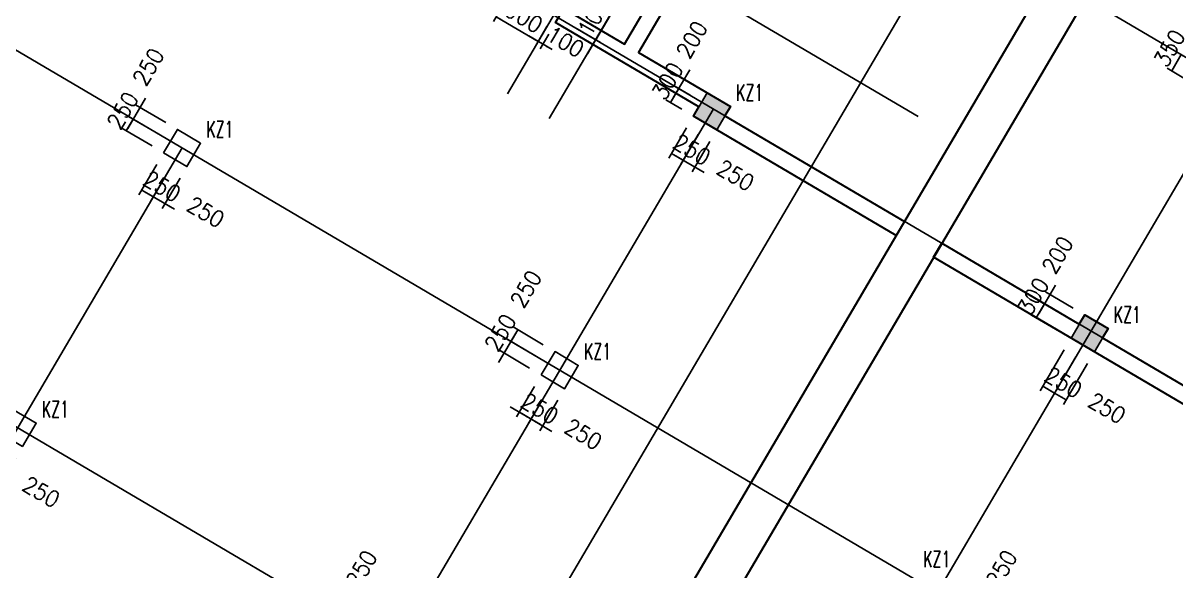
# Model space of a CAD drawing. Extents: x 387171 to 699106, y 11966 to 245688.
# Drawn here: x 616955 to 638271, y 146827 to 156950 of the extents above; entities that cross this region are included whole.
import ezdxf

# ---------------------------------------------------------------- set-up
doc = ezdxf.new("R2010")
doc.units = 0
doc.header["$LTSCALE"] = 100
doc.header["$MEASUREMENT"] = 0
for name, color, linetype in [('COLU', 7, 'Continuous'), ('DIM', 3, 'Continuous'), ('DOTE', 253, 'Continuous'), ('HATCH', 254, 'Continuous'), ('h后浇带', 51, 'Continuous'), ('NUM', 7, 'Continuous'), ('小尺寸', 4, 'Continuous')]:
    doc.layers.add(name, color=color, linetype=linetype)
doc.styles.get("Standard").update_dxf_attribs({"font": 'standard'})
doc.dimstyles.get("Standard").update_dxf_attribs({"dimtxt": 300, "dimasz": 100, "dimexe": 100, "dimexo": 250, "dimgap": 100, "dimtad": 0, "dimtoh": 1, "dimdec": 0, "dimdsep": 46, "dimcen": 0.09, "dimclrt": 7, "dimadec": 0, "dimazin": 0, "dimtfac": 1, "dimtdec": 4, "dimtofl": 0, "dimtmove": 0, "dimatfit": 3, "dimfxl": 1, "dimtolj": 1, "dimtzin": 0, "dimarcsym": 0})

# ---------------------------------------------------------------- blocks, each defined once
blk = doc.blocks.new('*D2134')
at = {"layer": '小尺寸', "color": 0, "linetype": 'ByBlock', "lineweight": -2}
for p, q in [((625811, 157254), (625651, 156982)), ((625702, 157068), (626478, 156612)), ((626638, 156884), (626427, 156526))]:
    blk.add_line(p, q, dxfattribs=at)
for points in [[(625702, 157068), (625797, 157032), (625780, 157003)], [(626478, 156612), (626383, 156648), (626400, 156677)]]:
    blk.add_solid(points, dxfattribs=at)
at = {"layer": '小尺寸', "color": 7, "linetype": 'Continuous', "lineweight": -2, "insert": (626217, 157056), "char_height": 300, "width": 556.67, "attachment_point": 5, "rotation": 329.5454}
blk.add_mtext('900', dxfattribs=at)
blk = doc.blocks.new('*D2524')
at = {"layer": '小尺寸', "color": 0, "linetype": 'ByBlock', "lineweight": -2}
for p, q in [((626306, 156713), (626737, 156460)), ((626638, 156884), (626427, 156526)), ((626674, 156747), (626514, 156475))]:
    blk.add_line(p, q, dxfattribs=at)
for points in [[(626478, 156612), (626383, 156648), (626400, 156677)], [(626564, 156561), (626659, 156525), (626642, 156496)]]:
    blk.add_solid(points, dxfattribs=at)
at = {"layer": '小尺寸', "color": 7, "linetype": 'Continuous', "lineweight": -2, "insert": (626983, 156605), "char_height": 300, "width": 476.67, "attachment_point": 5, "rotation": 329.5454}
blk.add_mtext('100', dxfattribs=at)
blk = doc.blocks.new('*D1755')
at = {"layer": '小尺寸', "color": 0, "linetype": 'ByBlock', "lineweight": -2}
for p, q in [((627201, 156843), (627630, 156591)), ((627237, 156706), (627580, 156504)), ((627392, 156383), (627645, 156814))]:
    blk.add_line(p, q, dxfattribs=at)
for points in [[(627544, 156641), (627580, 156736), (627609, 156719)], [(627493, 156555), (627457, 156461), (627428, 156477)]]:
    blk.add_solid(points, dxfattribs=at)
at = {"layer": '小尺寸', "color": 7, "linetype": 'Continuous', "lineweight": -2, "insert": (627500, 157060), "char_height": 300, "width": 476.67, "attachment_point": 5, "rotation": 59.5454}
blk.add_mtext('100', dxfattribs=at)
blk = doc.blocks.new('*D2033')
at = {"layer": '小尺寸', "color": 0, "linetype": 'ByBlock', "lineweight": -2}
for p, q in [((628099, 158171), (628441, 157970)), ((627544, 156641), (628355, 158021)), ((627201, 156843), (627630, 156591))]:
    blk.add_line(p, q, dxfattribs=at)
for points in [[(628355, 158021), (628319, 157926), (628290, 157943)], [(627544, 156641), (627580, 156736), (627609, 156719)]]:
    blk.add_solid(points, dxfattribs=at)
at = {"layer": '小尺寸', "color": 7, "linetype": 'Continuous', "lineweight": -2, "insert": (627734, 157458), "char_height": 300, "width": 685, "attachment_point": 5, "rotation": 59.5454}
blk.add_mtext('1600', dxfattribs=at)
blk = doc.blocks.new('*D2199')
at = {"layer": 'DIM', "color": 0, "linetype": 'ByBlock', "lineweight": -2}
for p, q in [((638369, 156367), (638192, 156065)), ((638843, 156088), (638283, 156417)), ((638666, 155786), (638106, 156116))]:
    blk.add_line(p, q, dxfattribs=at)
for points in [[(638369, 156367), (638333, 156272), (638304, 156289)], [(638192, 156065), (638228, 156160), (638257, 156143)]]:
    blk.add_solid(points, dxfattribs=at)
at = {"layer": 'DIM', "color": 7, "linetype": 'Continuous', "lineweight": -2, "insert": (638149, 156485), "char_height": 300, "width": 566.67, "attachment_point": 5, "rotation": 59.5454}
blk.add_mtext('350', dxfattribs=at)
blk = doc.blocks.new('*D2078')
at = {"layer": 'DIM', "color": 0, "linetype": 'ByBlock', "lineweight": -2}
for p, q in [((634419, 146393), (634979, 146063)), ((634292, 146177), (634853, 145848)), ((634766, 145899), (634893, 146114))]:
    blk.add_line(p, q, dxfattribs=at)
for points in [[(634893, 146114), (634857, 146019), (634828, 146036)], [(634766, 145899), (634803, 145993), (634831, 145976)]]:
    blk.add_solid(points, dxfattribs=at)
at = {"layer": 'DIM', "color": 7, "linetype": 'Continuous', "lineweight": -2, "insert": (635046, 146867), "char_height": 300, "width": 566.67, "attachment_point": 5, "rotation": 59.5454}
blk.add_mtext('250', dxfattribs=at)
blk = doc.blocks.new('*D1675')
at = {"layer": 'DIM', "color": 0, "linetype": 'ByBlock', "lineweight": -2}
for p, q in [((626100, 151284), (625974, 151068)), ((626574, 151005), (626014, 151335)), ((626448, 150790), (625887, 151119))]:
    blk.add_line(p, q, dxfattribs=at)
for points in [[(625974, 151068), (626010, 151163), (626039, 151146)], [(626100, 151284), (626064, 151189), (626035, 151206)]]:
    blk.add_solid(points, dxfattribs=at)
at = {"layer": 'DIM', "color": 7, "linetype": 'Continuous', "lineweight": -2, "insert": (626253, 152037), "char_height": 300, "width": 566.67, "attachment_point": 5, "rotation": 59.5454}
blk.add_mtext('250', dxfattribs=at)
blk = doc.blocks.new('*D2594')
at = {"layer": 'DIM', "color": 0, "linetype": 'ByBlock', "lineweight": -2}
for p, q in [((626075, 151241), (625746, 150681)), ((626448, 150790), (625887, 151119)), ((626321, 150574), (625761, 150904))]:
    blk.add_line(p, q, dxfattribs=at)
for points in [[(625974, 151068), (626010, 151163), (626039, 151146)], [(625847, 150853), (625811, 150758), (625782, 150775)]]:
    blk.add_solid(points, dxfattribs=at)
at = {"layer": 'DIM', "color": 7, "linetype": 'Continuous', "lineweight": -2, "insert": (625779, 151230), "char_height": 300, "width": 566.67, "attachment_point": 5, "rotation": 59.5454}
blk.add_mtext('250', dxfattribs=at)
blk = doc.blocks.new('*D2212')
at = {"layer": 'DIM', "color": 0, "linetype": 'ByBlock', "lineweight": -2}
for p, q in [((626410, 150232), (626080, 149672)), ((626625, 150105), (626296, 149545)), ((625959, 149859), (626519, 149530))]:
    blk.add_line(p, q, dxfattribs=at)
for points in [[(626131, 149758), (626036, 149794), (626053, 149823)], [(626347, 149631), (626441, 149595), (626424, 149566)]]:
    blk.add_solid(points, dxfattribs=at)
at = {"layer": 'DIM', "color": 7, "linetype": 'Continuous', "lineweight": -2, "insert": (626508, 149826), "char_height": 300, "width": 566.67, "attachment_point": 5, "rotation": 329.5454}
blk.add_mtext('250', dxfattribs=at)
blk = doc.blocks.new('*D2409')
at = {"layer": 'DIM', "color": 0, "linetype": 'ByBlock', "lineweight": -2}
for p, q in [((626625, 150105), (626296, 149545)), ((626841, 149979), (626511, 149418)), ((626174, 149733), (626734, 149403))]:
    blk.add_line(p, q, dxfattribs=at)
for points in [[(626347, 149631), (626252, 149667), (626269, 149696)], [(626562, 149504), (626657, 149468), (626640, 149439)]]:
    blk.add_solid(points, dxfattribs=at)
at = {"layer": 'DIM', "color": 7, "linetype": 'Continuous', "lineweight": -2, "insert": (627315, 149352), "char_height": 300, "width": 566.67, "attachment_point": 5, "rotation": 329.5454}
blk.add_mtext('250', dxfattribs=at)
blk = doc.blocks.new('*D3332')
at = {"layer": 'DIM', "color": 0, "linetype": 'ByBlock', "lineweight": -2}
for p, q in [((619219, 155562), (618890, 155002)), ((619592, 155111), (619032, 155440)), ((619465, 154895), (618905, 155225))]:
    blk.add_line(p, q, dxfattribs=at)
for points in [[(619118, 155390), (619154, 155484), (619183, 155467)], [(618991, 155174), (618955, 155079), (618926, 155096)]]:
    blk.add_solid(points, dxfattribs=at)
at = {"layer": 'DIM', "color": 7, "linetype": 'Continuous', "lineweight": -2, "insert": (619271, 156142), "char_height": 300, "width": 566.67, "attachment_point": 5, "rotation": 59.5454}
blk.add_mtext('250', dxfattribs=at)
blk = doc.blocks.new('*D2943')
at = {"layer": 'DIM', "color": 0, "linetype": 'ByBlock', "lineweight": -2}
for p, q in [((619465, 154895), (618905, 155225)), ((619339, 154680), (618778, 155009)), ((618991, 155174), (618864, 154959))]:
    blk.add_line(p, q, dxfattribs=at)
for points in [[(618864, 154959), (618901, 155053), (618930, 155036)], [(618991, 155174), (618955, 155079), (618926, 155096)]]:
    blk.add_solid(points, dxfattribs=at)
at = {"layer": 'DIM', "color": 7, "linetype": 'Continuous', "lineweight": -2, "insert": (618796, 155335), "char_height": 300, "width": 566.67, "attachment_point": 5, "rotation": 59.5454}
blk.add_mtext('250', dxfattribs=at)
blk = doc.blocks.new('*D3863')
at = {"layer": 'DIM', "color": 0, "linetype": 'ByBlock', "lineweight": -2}
for p, q in [((619427, 154338), (619098, 153777)), ((619643, 154211), (619313, 153650)), ((619149, 153863), (619364, 153737))]:
    blk.add_line(p, q, dxfattribs=at)
for points in [[(619149, 153863), (619243, 153827), (619226, 153798)], [(619364, 153737), (619269, 153773), (619286, 153802)]]:
    blk.add_solid(points, dxfattribs=at)
at = {"layer": 'DIM', "color": 7, "linetype": 'Continuous', "lineweight": -2, "insert": (619526, 153932), "char_height": 300, "width": 566.67, "attachment_point": 5, "rotation": 329.5454}
blk.add_mtext('250', dxfattribs=at)
blk = doc.blocks.new('*D3461')
at = {"layer": 'DIM', "color": 0, "linetype": 'ByBlock', "lineweight": -2}
for p, q in [((619643, 154211), (619313, 153650)), ((619858, 154084), (619529, 153524)), ((619192, 153838), (619752, 153509))]:
    blk.add_line(p, q, dxfattribs=at)
for points in [[(619364, 153737), (619269, 153773), (619286, 153802)], [(619580, 153610), (619674, 153574), (619657, 153545)]]:
    blk.add_solid(points, dxfattribs=at)
at = {"layer": 'DIM', "color": 7, "linetype": 'Continuous', "lineweight": -2, "insert": (620333, 153457), "char_height": 300, "width": 566.67, "attachment_point": 5, "rotation": 329.5454}
blk.add_mtext('250', dxfattribs=at)
blk = doc.blocks.new('*D64')
at = {"layer": 'DIM', "color": 0, "linetype": 'ByBlock', "lineweight": -2}
for p, q in [((616602, 149039), (616272, 148478)), ((616817, 148912), (616488, 148352)), ((616151, 148666), (616711, 148336))]:
    blk.add_line(p, q, dxfattribs=at)
for points in [[(616323, 148564), (616228, 148601), (616245, 148630)], [(616538, 148438), (616633, 148401), (616616, 148373)]]:
    blk.add_solid(points, dxfattribs=at)
at = {"layer": 'DIM', "color": 7, "linetype": 'Continuous', "lineweight": -2, "insert": (617291, 148285), "char_height": 300, "width": 566.67, "attachment_point": 5, "rotation": 329.5454}
blk.add_mtext('250', dxfattribs=at)
blk = doc.blocks.new('*D822')
at = {"layer": 'DIM', "color": 0, "linetype": 'ByBlock', "lineweight": -2}
for p, q in [((623059, 146112), (622932, 145896)), ((623533, 145833), (622973, 146162)), ((623407, 145618), (622846, 145947))]:
    blk.add_line(p, q, dxfattribs=at)
for points in [[(623059, 146112), (623023, 146017), (622994, 146034)], [(622932, 145896), (622969, 145991), (622998, 145974)]]:
    blk.add_solid(points, dxfattribs=at)
at = {"layer": 'DIM', "color": 7, "linetype": 'Continuous', "lineweight": -2, "insert": (623212, 146865), "char_height": 300, "width": 566.67, "attachment_point": 5, "rotation": 59.5454}
blk.add_mtext('250', dxfattribs=at)
blk = doc.blocks.new('*D424')
at = {"layer": 'DIM', "color": 0, "linetype": 'ByBlock', "lineweight": -2}
for p, q in [((629223, 155016), (628893, 154456)), ((629438, 154890), (629109, 154329)), ((628944, 154542), (629160, 154415))]:
    blk.add_line(p, q, dxfattribs=at)
for points in [[(628944, 154542), (629039, 154506), (629022, 154477)], [(629160, 154415), (629065, 154452), (629082, 154480)]]:
    blk.add_solid(points, dxfattribs=at)
at = {"layer": 'DIM', "color": 7, "linetype": 'Continuous', "lineweight": -2, "insert": (629321, 154611), "char_height": 300, "width": 566.67, "attachment_point": 5, "rotation": 329.5454}
blk.add_mtext('250', dxfattribs=at)
blk = doc.blocks.new('*D22')
at = {"layer": 'DIM', "color": 0, "linetype": 'ByBlock', "lineweight": -2}
for p, q in [((629438, 154890), (629109, 154329)), ((629654, 154763), (629324, 154203)), ((628987, 154517), (629548, 154187))]:
    blk.add_line(p, q, dxfattribs=at)
for points in [[(629160, 154415), (629065, 154452), (629082, 154480)], [(629375, 154289), (629470, 154252), (629453, 154224)]]:
    blk.add_solid(points, dxfattribs=at)
at = {"layer": 'DIM', "color": 7, "linetype": 'Continuous', "lineweight": -2, "insert": (630128, 154136), "char_height": 300, "width": 566.67, "attachment_point": 5, "rotation": 329.5454}
blk.add_mtext('250', dxfattribs=at)
blk = doc.blocks.new('*D943')
at = {"layer": 'DIM', "color": 0, "linetype": 'ByBlock', "lineweight": -2}
for p, q in [((628927, 155480), (629079, 155739)), ((629286, 155617), (628992, 155790)), ((629134, 155358), (628840, 155531))]:
    blk.add_line(p, q, dxfattribs=at)
for points in [[(629079, 155739), (629042, 155644), (629014, 155661)], [(628927, 155480), (628963, 155575), (628992, 155558)]]:
    blk.add_solid(points, dxfattribs=at)
at = {"layer": 'DIM', "color": 7, "linetype": 'Continuous', "lineweight": -2, "insert": (628871, 155879), "char_height": 300, "width": 566.67, "attachment_point": 5, "rotation": 59.5454}
blk.add_mtext('300', dxfattribs=at)
blk = doc.blocks.new('*D1989')
at = {"layer": 'DIM', "color": 0, "linetype": 'ByBlock', "lineweight": -2}
for p, q in [((628977, 155567), (629281, 156084)), ((629388, 155789), (629094, 155962)), ((629286, 155617), (628992, 155790))]:
    blk.add_line(p, q, dxfattribs=at)
for points in [[(629180, 155912), (629216, 156006), (629245, 155989)], [(629079, 155739), (629042, 155644), (629014, 155661)]]:
    blk.add_solid(points, dxfattribs=at)
at = {"layer": 'DIM', "color": 7, "linetype": 'Continuous', "lineweight": -2, "insert": (629320, 156643), "char_height": 300, "width": 566.67, "attachment_point": 5, "rotation": 59.5454}
blk.add_mtext('200', dxfattribs=at)
blk = doc.blocks.new('*D2374')
at = {"layer": 'DIM', "color": 0, "linetype": 'ByBlock', "lineweight": -2}
for p, q in [((636205, 150911), (635761, 150155)), ((636421, 150784), (635976, 150028)), ((635812, 150241), (636027, 150114))]:
    blk.add_line(p, q, dxfattribs=at)
for points in [[(635812, 150241), (635906, 150205), (635889, 150176)], [(636027, 150114), (635932, 150151), (635949, 150179)]]:
    blk.add_solid(points, dxfattribs=at)
at = {"layer": 'DIM', "color": 7, "linetype": 'Continuous', "lineweight": -2, "insert": (636189, 150310), "char_height": 300, "width": 566.67, "attachment_point": 5, "rotation": 329.5454}
blk.add_mtext('250', dxfattribs=at)
blk = doc.blocks.new('*D3022')
at = {"layer": 'DIM', "color": 0, "linetype": 'ByBlock', "lineweight": -2}
for p, q in [((636421, 150784), (635976, 150028)), ((636636, 150657), (636192, 149901)), ((636027, 150114), (636243, 149988))]:
    blk.add_line(p, q, dxfattribs=at)
for points in [[(636027, 150114), (636122, 150078), (636105, 150049)], [(636243, 149988), (636148, 150024), (636165, 150053)]]:
    blk.add_solid(points, dxfattribs=at)
at = {"layer": 'DIM', "color": 7, "linetype": 'Continuous', "lineweight": -2, "insert": (636996, 149835), "char_height": 300, "width": 566.67, "attachment_point": 5, "rotation": 329.5454}
blk.add_mtext('250', dxfattribs=at)
blk = doc.blocks.new('*D585')
at = {"layer": 'DIM', "color": 0, "linetype": 'ByBlock', "lineweight": -2}
for p, q in [((636043, 152108), (635739, 151591)), ((636370, 151684), (635856, 151986)), ((636269, 151512), (635754, 151814))]:
    blk.add_line(p, q, dxfattribs=at)
for points in [[(635942, 151936), (635978, 152030), (636007, 152013)], [(635840, 151763), (635804, 151669), (635775, 151686)]]:
    blk.add_solid(points, dxfattribs=at)
at = {"layer": 'DIM', "color": 7, "linetype": 'Continuous', "lineweight": -2, "insert": (636082, 152667), "char_height": 300, "width": 566.67, "attachment_point": 5, "rotation": 59.5454}
blk.add_mtext('200', dxfattribs=at)
blk = doc.blocks.new('*D1521')
at = {"layer": 'DIM', "color": 0, "linetype": 'ByBlock', "lineweight": -2}
for p, q in [((636269, 151512), (635754, 151814)), ((636117, 151253), (635602, 151555)), ((635840, 151763), (635688, 151505))]:
    blk.add_line(p, q, dxfattribs=at)
for points in [[(635688, 151505), (635725, 151599), (635753, 151582)], [(635840, 151763), (635804, 151669), (635775, 151686)]]:
    blk.add_solid(points, dxfattribs=at)
at = {"layer": 'DIM', "color": 7, "linetype": 'Continuous', "lineweight": -2, "insert": (635633, 151903), "char_height": 300, "width": 566.67, "attachment_point": 5, "rotation": 59.5454}
blk.add_mtext('300', dxfattribs=at)
blk = doc.blocks.new('后浇带现场')
at = {"color": 6, "lineweight": 30}
for points in [[(821257, 720830), (821257, 688843), (805860, 662656), (825600, 651049), (814026, 631365), (812236, 611185), (845904, 608199)], [(822057, 720830), (822057, 688625), (806955, 662940), (826695, 651333), (814807, 631115), (813104, 611911), (845975, 608996)]]:
    blk.add_lwpolyline(points, dxfattribs=at)
at = {"layer": 'h后浇带', "color": 1}
for p, q in [((805860, 662656), (821257, 688843)), ((806549, 662251), (822057, 688625))]:
    blk.add_line(p, q, dxfattribs=at)

msp = doc.modelspace()

# ---------------------------------------------------------------- hatches: boundary and pattern name
at = {"layer": 'HATCH'}
for points in [[(629349.6, 155231.8), (629780.6, 154978.3), (630034, 155409.3), (629603, 155662.8)], [(636332, 151126.2), (636763.1, 150872.8), (637016.5, 151303.8), (636585.5, 151557.2)]]:
    msp.add_hatch(color=256, dxfattribs=at).paths.add_polyline_path(points, flags=0)

# ---------------------------------------------------------------- linework, layer by layer
at = {"color": 5, "lineweight": 30}
msp.add_lwpolyline([(629858.6, 160384.7), (630462, 160029.9), (628331.7, 156406.6), (630034, 155409.3), (629932.7, 155236.9), (633251.5, 153285.5), (633099.4, 153026.9), (629349.6, 155231.8), (629451, 155404.2), (626801.9, 156961.7), (626954, 157220.3), (628074.7, 156561.4), (630051.4, 159923.3), (629706.5, 160126), (629858.6, 160384.7)], dxfattribs=at)
at = {"color": 3, "lineweight": 30}
for points in [[(645814.4, 145550.8), (646802.8, 147231.8), (646544.1, 147383.8), (648242.1, 150271.6), (646173.2, 151488.1), (643740.3, 147350.3), (643826.5, 147299.7), (643573.1, 146868.6), (633789.1, 152621.4), (633941.1, 152880.1)], [(633941.1, 152880.1), (636484.1, 151384.8), (636585.5, 151557.2), (637016.5, 151303.8), (636915.1, 151131.4), (643294.1, 147380.7), (643395.5, 147553.1), (643481.7, 147502.4), (646218.7, 152157.4), (646736, 151853.2), (646583.9, 151594.6), (648652.8, 150378.2), (646954.8, 147490.4), (648678.9, 146476.7)]]:
    msp.add_lwpolyline(points, dxfattribs=at)
at = {"layer": 'COLU'}
for points in [[(629349.6, 155231.8), (629780.6, 154978.3), (630034, 155409.3), (629603, 155662.8)], [(619554.1, 154553), (619985.1, 154299.6), (620238.5, 154730.6), (619807.5, 154984)], [(636332, 151126.2), (636763.1, 150872.8), (637016.5, 151303.8), (636585.5, 151557.2)], [(626536.5, 150447.5), (626967.6, 150194.1), (627221, 150625.1), (626790, 150878.5)], [(616513, 149380.8), (616944, 149127.4), (617197.4, 149558.4), (616766.4, 149811.8)]]:
    msp.add_lwpolyline(points, close=True, dxfattribs=at)
at = {"layer": 'DOTE'}
for p, q in [((645210.3, 146254), (583882.9, 182313.2)), ((635565.3, 170291.5), (626684.5, 155187.6)), ((611126.1, 168382.9), (633505.6, 155224.2)), ((623337.5, 140370.3), (637153.5, 163867.8)), ((650020.1, 136929.7), (605931.4, 162852.9)), ((622000.8, 126259.2), (642528.4, 161171.5)), ((628893.5, 160720.2), (625908.7, 155643.8)), ((647484.8, 151006.9), (634188.4, 158824.9)), ((615018.3, 130364.8), (629712.1, 155355)), ((608711.1, 135618.7), (619896.3, 154641.8)), ((646978.9, 131757.5), (609872.7, 153575.2))]:
    msp.add_line(p, q, dxfattribs=at)
at = {"layer": 'DOTE', "color": 200}
msp.add_arc((629703.5, 155360.1), 10, 329.54537, 59.54537, dxfattribs=at)

# ---------------------------------------------------------------- block references
at = {"color": 3, "lineweight": 30}
msp.add_blockref('后浇带现场', (-182998.7, -527042.1), dxfattribs=at)

# ---------------------------------------------------------------- texts
at = {"layer": 'NUM', "color": 200, "width": 0.7}
for p in [(630140.1, 155515.4), (620344.6, 154836.7), (637122.6, 151409.9), (627327.1, 150731.1), (617303.5, 149664.5), (633600.3, 146894.4)]:
    msp.add_text('KZ1', height=300, dxfattribs=at).set_placement(p)

# ---------------------------------------------------------------- dimensions: what is measured, and where the dimension line sits
at = {"layer": 'DIM', "color": 200}
for base, p1, p2, angle, picture, middle in [((629180, 155911.5), (629501.6, 155490.4), (629603, 155662.8), 239.54537, '*D1989', (629075, 156226.2)), ((635688.4, 151504.7), (636484.1, 151384.8), (636332, 151126.2), 59.54537, '*D1521', (635362.3, 151443.4)), ((636242.6, 149987.7), (636547.6, 150999.5), (636763.1, 150872.8), 149.54537, '*D3022', (636557.3, 150092.7))]:
    dim = msp.add_linear_dim(base=base, p1=p1, p2=p2, angle=angle, dimstyle='Standard', dxfattribs=at)
    dim.commit()
    dim.dimension.update_dxf_attribs({"geometry": picture, "text_midpoint": middle})
for p1, p2, distance, picture, middle in [((639058.9, 155961.2), (638881.5, 155659.5), -800, '*D2199', (637865.8, 156003.7)), ((619807.5, 154984), (619680.8, 154768.5), -800, '*D3332', (619012.9, 155704.2)), ((629349.6, 155231.8), (629501.6, 155490.4), 490.7, '*D943', (628600.5, 155419.2)), ((619680.8, 154768.5), (619554.1, 154553), -800, '*D2943', (618538.4, 154897.2)), ((629349.6, 155231.8), (629565.1, 155105), -800, '*D424', (628882.8, 154868.2)), ((629565.1, 155105), (629780.6, 154978.3), -800, '*D22', (629689.8, 154393.7)), ((619554.1, 154553), (619769.6, 154426.3), -800, '*D3863', (619087.3, 154189.4)), ((619769.6, 154426.3), (619985.1, 154299.6), -800, '*D3461', (619894.3, 153714.9)), ((636585.5, 151557.2), (636484.1, 151384.8), -746.7, '*D585', (635836.8, 152250.4)), ((626790, 150878.5), (626663.3, 150663), -800, '*D1675', (625995.4, 151598.7)), ((626663.3, 150663), (626536.5, 150447.5), -800, '*D2594', (625520.9, 150791.7)), ((636332, 151126.2), (636547.6, 150999.5), -1026.8, '*D2374', (635750.3, 150567.2)), ((626536.5, 150447.5), (626752.1, 150320.8), -800, '*D2212', (626069.8, 150083.9)), ((626752.1, 150320.8), (626967.6, 150194.1), -800, '*D2409', (626876.8, 149609.4)), ((616728.5, 149254.1), (616944, 149127.4), -800, '*D64', (616853.2, 148542.8)), ((623748.8, 145706.3), (623622.1, 145490.8), -800, '*D822', (622954.2, 146426.5)), ((634076.7, 146304), (634203.4, 146519.5), -800, '*D2078', (634788.1, 146428.8))]:
    dim = msp.add_aligned_dim(p1=p1, p2=p2, distance=distance, dimstyle='Standard', dxfattribs=at)
    dim.commit()
    dim.dimension.update_dxf_attribs({"geometry": picture, "text_midpoint": middle})
at = {"layer": '小尺寸'}
for base, p1, p2, angle, picture, middle in [((628355, 158020.6), (626985.9, 156969.6), (627883.1, 158298.1), 59.54537, '*D2033', (627734.1, 157457.7)), ((626478, 156612), (625938.2, 157469.6), (626764.7, 157099.6), 329.54537, '*D2134', (626216.8, 157055.6)), ((627544.1, 156641.4), (627021.4, 156832.7), (626985.9, 156969.6), 59.54537, '*D1755', (627303.2, 156725)), ((626564.2, 156561.3), (626764.7, 157099.6), (626800.2, 156962.7), 329.54537, '*D2524', (626647.8, 156802.2))]:
    dim = msp.add_linear_dim(base=base, p1=p1, p2=p2, angle=angle, dimstyle='Standard', dxfattribs=at)
    dim.commit()
    dim.dimension.update_dxf_attribs({"geometry": picture, "text_midpoint": middle})

doc.saveas('drawing.dxf')
